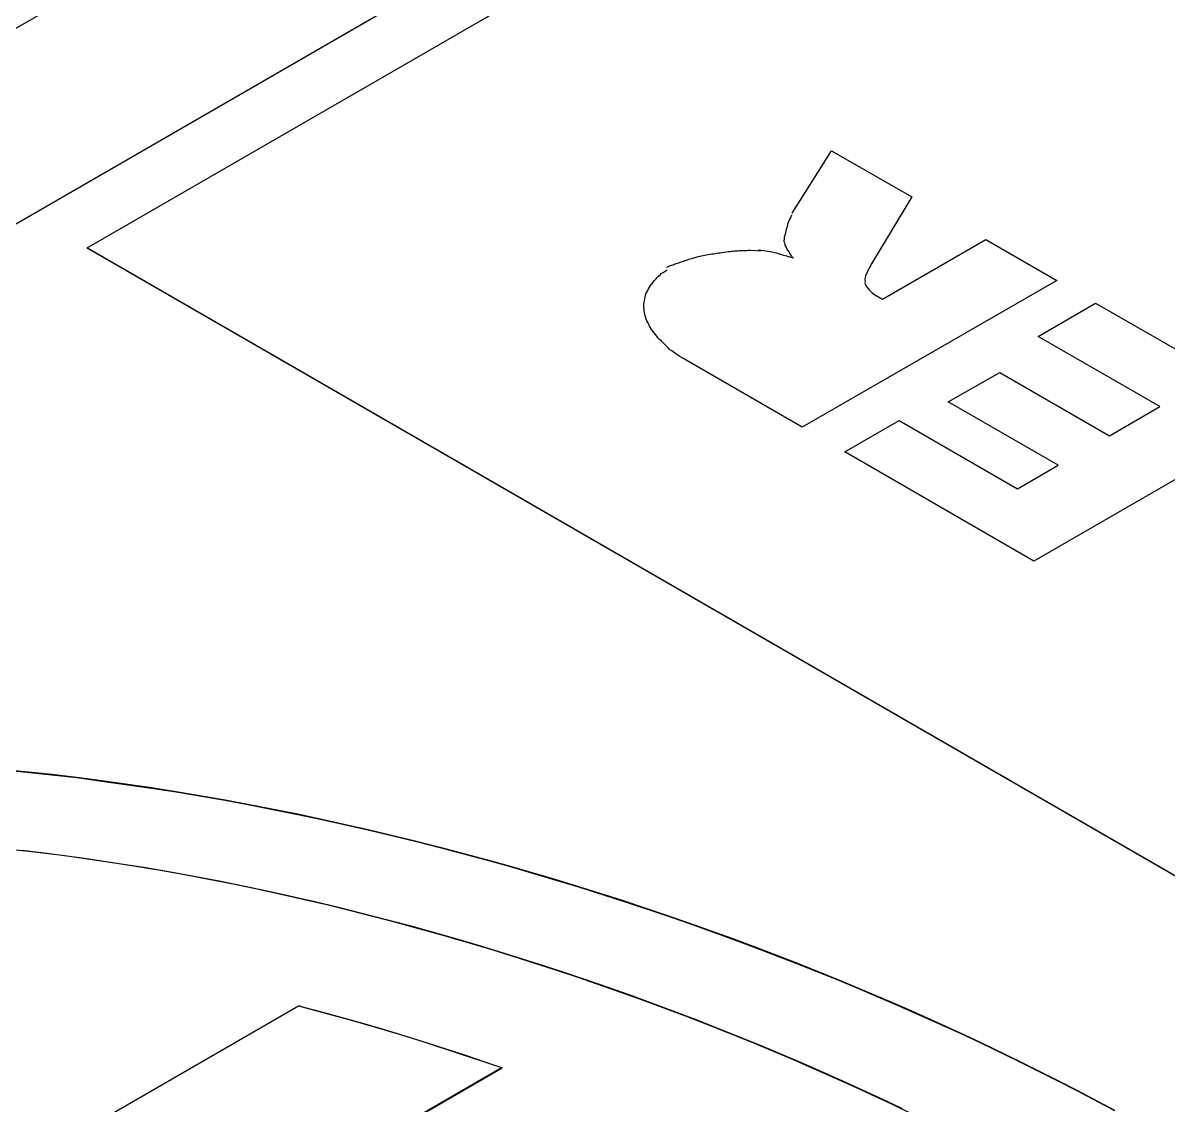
# Model space of a CAD drawing. Extents: x 0 to 258, y 0 to 184.
# Drawn here: x 77.321 to 78.038, y 106.144 to 106.821 of the extents above; entities that cross this region are included whole.
import ezdxf

# ---------------------------------------------------------------- set-up
doc = ezdxf.new("R2010")
doc.units = 0

msp = doc.modelspace()

# ---------------------------------------------------------------- linework, layer by layer
for p, q in [((75.911371, 106.006864), (78.951958, 107.762108)), ((76.123566, 106.006864), (78.951958, 107.63987)), ((78.951958, 107.639606), (76.123831, 106.006864)), ((77.361021, 106.680493), (78.951958, 107.59886)), ((77.802345, 106.702188), (77.826952, 106.741082)), ((77.826952, 106.741082), (77.877222, 106.712242)), ((77.877222, 106.712242), (77.852087, 106.670438)), ((77.799647, 106.69482), (77.799911, 106.695878)), ((77.799911, 106.695878), (77.800176, 106.696936)), ((77.800176, 106.696936), (77.800705, 106.697995)), ((77.800705, 106.697995), (77.801234, 106.699053)), ((77.801234, 106.699053), (77.801763, 106.700111)), ((77.801763, 106.700111), (77.802292, 106.70117)), ((77.797853, 106.687941), (77.798091, 106.688999)), ((77.798091, 106.688999), (77.798353, 106.690057)), ((77.798353, 106.690057), (77.79849, 106.690586)), ((77.79849, 106.690586), (77.798633, 106.691116)), ((77.798633, 106.691116), (77.798898, 106.692174)), ((77.798898, 106.692174), (77.799057, 106.692703)), ((77.799057, 106.692703), (77.799215, 106.693232)), ((77.799215, 106.693232), (77.799382, 106.693761)), ((77.799382, 106.693761), (77.799647, 106.69482)), ((77.797403, 106.684766), (77.797485, 106.685824)), ((77.797424, 106.684236), (77.797403, 106.684766)), ((77.797472, 106.683972), (77.797424, 106.684236)), ((77.797485, 106.685824), (77.797646, 106.686882)), ((77.797646, 106.686882), (77.797853, 106.687941)), ((77.798011, 106.682093), (77.797747, 106.683681)), ((77.798541, 106.681035), (77.798011, 106.682093)), ((77.858966, 106.648213), (77.923524, 106.68552)), ((77.923524, 106.68552), (77.967974, 106.659855)), ((79.022602, 105.721115), (77.361021, 106.680493)), ((77.361021, 106.680228), (77.361285, 106.680228)), ((79.022602, 105.72085), (77.361021, 106.680228)), ((77.740068, 106.673965), (77.740861, 106.674206)), ((77.740861, 106.674206), (77.741655, 106.674442)), ((77.741655, 106.674442), (77.743507, 106.674971)), ((77.743507, 106.674971), (77.744566, 106.67519)), ((77.744566, 106.67519), (77.745624, 106.675402)), ((77.745624, 106.675402), (77.746682, 106.675608)), ((77.746682, 106.675608), (77.747741, 106.675812)), ((77.747741, 106.675812), (77.748799, 106.676008)), ((77.748799, 106.676008), (77.749857, 106.676198)), ((77.749857, 106.676198), (77.750916, 106.676384)), ((77.750916, 106.676384), (77.751974, 106.676563)), ((77.751974, 106.676563), (77.753032, 106.676735)), ((77.753032, 106.676735), (77.754091, 106.676905)), ((77.754091, 106.676905), (77.755149, 106.677066)), ((77.755149, 106.677066), (77.756207, 106.677222)), ((77.756207, 106.677222), (77.757266, 106.677373)), ((77.757266, 106.677373), (77.758324, 106.677519)), ((77.758324, 106.677519), (77.759382, 106.677656)), ((77.759382, 106.677656), (77.761234, 106.677913)), ((77.761234, 106.677913), (77.762293, 106.678032)), ((77.762293, 106.678032), (77.763351, 106.678146)), ((77.763351, 106.678146), (77.764409, 106.678249)), ((77.764409, 106.678249), (77.765468, 106.678347)), ((77.765468, 106.678347), (77.766526, 106.678439)), ((77.766526, 106.678439), (77.767055, 106.678482)), ((77.767055, 106.678482), (77.768114, 106.678558)), ((77.768114, 106.678558), (77.769172, 106.67863)), ((77.769172, 106.67863), (77.77023, 106.678691)), ((77.77023, 106.678691), (77.771289, 106.678744)), ((77.771289, 106.678744), (77.772347, 106.678786)), ((77.772347, 106.678786), (77.773405, 106.678818)), ((77.773405, 106.678818), (77.773934, 106.678831)), ((77.773934, 106.678831), (77.774993, 106.678847)), ((77.774993, 106.678847), (77.776051, 106.678849)), ((77.776051, 106.678849), (77.780046, 106.678722)), ((77.780046, 106.678722), (77.782427, 106.678505)), ((77.78124, 106.679199), (77.781769, 106.67914)), ((77.781769, 106.67914), (77.782827, 106.679016)), ((77.782827, 106.679016), (77.784679, 106.678752)), ((77.784679, 106.678752), (77.785737, 106.67859)), ((77.785737, 106.67859), (77.786796, 106.678416)), ((77.786796, 106.678416), (77.788648, 106.678151)), ((77.788648, 106.678151), (77.789706, 106.67795)), ((77.789706, 106.67795), (77.791558, 106.677421)), ((77.791558, 106.677421), (77.792352, 106.677193)), ((77.792352, 106.677193), (77.794204, 106.676664)), ((77.794204, 106.676664), (77.794998, 106.676418)), ((77.794998, 106.676418), (77.79685, 106.675889)), ((77.79685, 106.675889), (77.798702, 106.67536)), ((77.79907, 106.679977), (77.798541, 106.681035)), ((77.798702, 106.67536), (77.799496, 106.675095)), ((77.799599, 106.678918), (77.79907, 106.679977)), ((77.799496, 106.675095), (77.801348, 106.674566)), ((77.800393, 106.67786), (77.799599, 106.678918)), ((77.800657, 106.677331), (77.800393, 106.67786)), ((77.800922, 106.676802), (77.800657, 106.677331)), ((77.801716, 106.675743), (77.800922, 106.676802)), ((77.801348, 106.674566), (77.8032, 106.674037)), ((77.80198, 106.675214), (77.801716, 106.675743)), ((77.802774, 106.674156), (77.80198, 106.675214)), ((77.802983, 106.673894), (77.802774, 106.674156)), ((77.723664, 106.66806), (77.723928, 106.668263)), ((77.723928, 106.668263), (77.724722, 106.668793)), ((77.724722, 106.668793), (77.725516, 106.669057)), ((77.725516, 106.669057), (77.726309, 106.669322)), ((77.726309, 106.669322), (77.727103, 106.669586)), ((77.727103, 106.669586), (77.727897, 106.669851)), ((77.727897, 106.669851), (77.728162, 106.670028)), ((77.728162, 106.670028), (77.728955, 106.670293)), ((77.728955, 106.670293), (77.729749, 106.670557)), ((77.729749, 106.670557), (77.730543, 106.670822)), ((77.730543, 106.670822), (77.731337, 106.671087)), ((77.731337, 106.671087), (77.73213, 106.671351)), ((77.73213, 106.671351), (77.732924, 106.671616)), ((77.732924, 106.671616), (77.733718, 106.67188)), ((77.733718, 106.67188), (77.734512, 106.672145)), ((77.734512, 106.672145), (77.735305, 106.67241)), ((77.735305, 106.67241), (77.736099, 106.672674)), ((77.736099, 106.672674), (77.736893, 106.672939)), ((77.736893, 106.672939), (77.737686, 106.673203)), ((77.737686, 106.673203), (77.73848, 106.673463)), ((77.73848, 106.673463), (77.739274, 106.673717)), ((77.739274, 106.673717), (77.740068, 106.673965)), ((77.850237, 106.667097), (77.849973, 106.666568)), ((77.850767, 106.668155), (77.850237, 106.667097)), ((77.851296, 106.669213), (77.850767, 106.668155)), ((77.851825, 106.670272), (77.851296, 106.669213)), ((77.851984, 106.670536), (77.851825, 106.670272)), ((77.715324, 106.658961), (77.716118, 106.660019)), ((77.716118, 106.660019), (77.717176, 106.661077)), ((77.717176, 106.661077), (77.717705, 106.661607)), ((77.717705, 106.661607), (77.718764, 106.662665)), ((77.718764, 106.662665), (77.719822, 106.663723)), ((77.719822, 106.663723), (77.720351, 106.664252)), ((77.720351, 106.664252), (77.721674, 106.665046)), ((77.721674, 106.665046), (77.722732, 106.66584)), ((77.722732, 106.66584), (77.724055, 106.666634)), ((77.967974, 106.659855), (77.808695, 106.568045)), ((77.848052, 106.661805), (77.847893, 106.660482)), ((77.847893, 106.660482), (77.847954, 106.659159)), ((77.848317, 106.662863), (77.848052, 106.661805)), ((77.848486, 106.663393), (77.848317, 106.662863)), ((77.848676, 106.663922), (77.848486, 106.663393)), ((77.849206, 106.66498), (77.848676, 106.663922)), ((77.849444, 106.665509), (77.849206, 106.66498)), ((77.849973, 106.666568), (77.849444, 106.665509)), ((77.710826, 106.651552), (77.711355, 106.652611)), ((77.711355, 106.652611), (77.711884, 106.653669)), ((77.711884, 106.653669), (77.712414, 106.654727)), ((77.712414, 106.654727), (77.712943, 106.655786)), ((77.712943, 106.655786), (77.713736, 106.656844)), ((77.713736, 106.656844), (77.71453, 106.657902)), ((77.71453, 106.657902), (77.715324, 106.658961)), ((77.847851, 106.658778), (77.847917, 106.658514)), ((77.847917, 106.658514), (77.848182, 106.657455)), ((77.848182, 106.657455), (77.848711, 106.656397)), ((77.848711, 106.656397), (77.849505, 106.655339)), ((77.849505, 106.655339), (77.850298, 106.65428)), ((77.850298, 106.65428), (77.851357, 106.653222)), ((77.851357, 106.653222), (77.852415, 106.652164)), ((77.70958, 106.645202), (77.709675, 106.646261)), ((77.709675, 106.646261), (77.709829, 106.647319)), ((77.709829, 106.647319), (77.710035, 106.648377)), ((77.710035, 106.648377), (77.710297, 106.649436)), ((77.710297, 106.649436), (77.710561, 106.650494)), ((77.710561, 106.650494), (77.710826, 106.651552)), ((77.852415, 106.652164), (77.854796, 106.650576)), ((77.854997, 106.650595), (77.858966, 106.648213)), ((77.956333, 106.62493), (77.992316, 106.645832)), ((77.992316, 106.645832), (78.112966, 106.576247)), ((77.709538, 106.644144), (77.70958, 106.645202)), ((77.709548, 106.643086), (77.709538, 106.644144)), ((77.709614, 106.642027), (77.709548, 106.643086)), ((77.709731, 106.640969), (77.709614, 106.642027)), ((77.709903, 106.639911), (77.709731, 106.640969)), ((77.710125, 106.638852), (77.709903, 106.639911)), ((77.710389, 106.637794), (77.710125, 106.638852)), ((77.710654, 106.636736), (77.710389, 106.637794)), ((77.710919, 106.635677), (77.710654, 106.636736)), ((77.711448, 106.634619), (77.710919, 106.635677)), ((77.711977, 106.633561), (77.711448, 106.634619)), ((77.712506, 106.632502), (77.711977, 106.633561)), ((77.713035, 106.631444), (77.712506, 106.632502)), ((77.713564, 106.630386), (77.713035, 106.631444)), ((77.714358, 106.629327), (77.713564, 106.630386)), ((77.715152, 106.628269), (77.714358, 106.629327)), ((77.715946, 106.627211), (77.715152, 106.628269)), ((77.716739, 106.626152), (77.715946, 106.627211)), ((77.717533, 106.625094), (77.716739, 106.626152)), ((77.718327, 106.624036), (77.717533, 106.625094)), ((77.719385, 106.622977), (77.718327, 106.624036)), ((78.032533, 106.581009), (77.956333, 106.62493)), ((77.720444, 106.621919), (77.719385, 106.622977)), ((77.721502, 106.620861), (77.720444, 106.621919)), ((77.72256, 106.619802), (77.721502, 106.620861)), ((77.723619, 106.618744), (77.72256, 106.619802)), ((77.724677, 106.617686), (77.723619, 106.618744)), ((77.725735, 106.616627), (77.724677, 106.617686)), ((77.727058, 106.615834), (77.725735, 106.616627)), ((77.729439, 106.613982), (77.727058, 106.615834)), ((77.730762, 106.613188), (77.729439, 106.613982)), ((77.732085, 106.612394), (77.730762, 106.613188)), ((77.733408, 106.6116), (77.732085, 106.612394)), ((77.734731, 106.610807), (77.733408, 106.6116)), ((77.734996, 106.6106), (77.734731, 106.610807)), ((77.808695, 106.568045), (77.734877, 106.610643)), ((77.899976, 106.58392), (77.932256, 106.602441)), ((77.932256, 106.602441), (78.001047, 106.562753)), ((77.968768, 106.544232), (77.899976, 106.58392)), ((78.001047, 106.562753), (78.032533, 106.581009)), ((78.112966, 106.576247), (77.953687, 106.484172)), ((77.835418, 106.552699), (77.869285, 106.572278)), ((77.869285, 106.572278), (77.943368, 106.529416)), ((77.953687, 106.484172), (77.835418, 106.552699)), ((77.943368, 106.529416), (77.968768, 106.544232)), ((77.30731, 106.354074), (77.338817, 106.350819)), ((77.30731, 106.353764), (77.338817, 106.35051)), ((77.338817, 106.350819), (77.35448, 106.348967)), ((77.338817, 106.35051), (77.35448, 106.348658)), ((77.35448, 106.348967), (77.370091, 106.346851)), ((77.35448, 106.348658), (77.370091, 106.346541)), ((77.370091, 106.346851), (77.401155, 106.342406)), ((77.370091, 106.346541), (77.401155, 106.342096)), ((77.401155, 106.342406), (77.416607, 106.340024)), ((77.401155, 106.342096), (77.416607, 106.339715)), ((77.416607, 106.340024), (77.447291, 106.334759)), ((77.416607, 106.339715), (77.447291, 106.334476)), ((77.447291, 106.334759), (77.462531, 106.331955)), ((77.447291, 106.334476), (77.462531, 106.331672)), ((77.462531, 106.331955), (77.492799, 106.325949)), ((77.462531, 106.331672), (77.492799, 106.325666)), ((77.492799, 106.325949), (77.507827, 106.322774)), ((77.492799, 106.325666), (77.507827, 106.322491)), ((77.507827, 106.322774), (77.537651, 106.31608)), ((77.507827, 106.322491), (77.537651, 106.315797)), ((77.537651, 106.31608), (77.567165, 106.308936)), ((77.537651, 106.315797), (77.567165, 106.308653)), ((77.567165, 106.308936), (77.581797, 106.305205)), ((77.567165, 106.308653), (77.581797, 106.304922)), ((77.328064, 106.301985), (77.296592, 106.305346)), ((77.32, 106.303245), (77.33569, 106.301393)), ((77.343701, 106.300133), (77.328064, 106.301985)), ((77.33569, 106.301393), (77.3513, 106.299276)), ((77.581797, 106.305205), (77.610837, 106.297453)), ((77.581797, 106.304922), (77.610837, 106.29717)), ((77.359285, 106.298017), (77.343701, 106.300133)), ((77.3513, 106.299276), (77.382333, 106.294752)), ((77.390249, 106.293334), (77.359285, 106.298017)), ((77.382333, 106.294752), (77.397732, 106.29237)), ((77.610837, 106.297453), (77.625231, 106.293431)), ((77.610837, 106.29717), (77.625231, 106.293148)), ((77.405622, 106.290688), (77.390249, 106.293334)), ((77.397732, 106.29237), (77.413078, 106.289725)), ((77.420915, 106.287989), (77.405622, 106.290688)), ((77.413078, 106.289725), (77.443528, 106.284036)), ((77.451286, 106.282168), (77.420915, 106.287989)), ((77.625231, 106.293431), (77.653777, 106.285071)), ((77.625231, 106.293148), (77.653777, 106.284787)), ((78.030945, 106.293672), (78.03068, 106.293672)), ((77.443528, 106.284036), (77.458636, 106.280993)), ((77.466341, 106.279046), (77.451286, 106.282168)), ((77.458636, 106.280993), (77.473664, 106.277818)), ((77.653777, 106.285071), (77.667932, 106.280758)), ((77.653777, 106.284787), (77.667932, 106.280475)), ((77.667932, 106.280758), (77.695975, 106.271868)), ((77.667932, 106.280475), (77.695975, 106.271585)), ((77.481316, 106.275818), (77.466341, 106.279046)), ((77.473664, 106.277818), (77.503475, 106.271098)), ((77.511042, 106.268965), (77.481316, 106.275818)), ((77.503475, 106.271098), (77.518265, 106.267553)), ((77.525779, 106.265367), (77.511042, 106.268965)), ((77.518265, 106.267553), (77.54757, 106.260118)), ((77.554997, 106.257826), (77.525779, 106.265367)), ((77.695975, 106.271868), (77.723674, 106.262607)), ((77.695975, 106.271585), (77.723674, 106.262324)), ((77.54757, 106.260118), (77.562096, 106.256228)), ((77.723674, 106.262607), (77.73738, 106.257845)), ((77.723674, 106.262324), (77.73738, 106.257562)), ((77.56947, 106.253884), (77.554997, 106.257826)), ((77.562096, 106.256228), (77.59088, 106.248159)), ((77.583863, 106.249836), (77.56947, 106.253884)), ((77.73738, 106.257845), (77.764552, 106.248082)), ((77.73738, 106.257562), (77.764552, 106.247799)), ((77.61238, 106.241449), (77.583863, 106.249836)), ((77.59088, 106.248159), (77.605141, 106.243978)), ((77.605141, 106.243978), (77.619323, 106.239692)), ((77.764552, 106.248082), (77.777993, 106.243081)), ((77.764552, 106.247799), (77.777993, 106.242798)), ((77.626509, 106.23711), (77.61238, 106.241449)), ((77.619323, 106.239692), (77.647392, 106.230828)), ((77.654486, 106.22814), (77.626509, 106.23711)), ((77.777993, 106.243081), (77.804634, 106.232842)), ((77.777993, 106.242798), (77.804634, 106.232559)), ((77.647392, 106.230828), (77.661283, 106.226251)), ((77.804634, 106.232842), (77.830907, 106.222285)), ((77.804634, 106.232559), (77.830907, 106.222002)), ((77.66835, 106.22351), (77.654486, 106.22814)), ((77.661283, 106.226251), (77.688805, 106.216832)), ((77.695777, 106.213985), (77.66835, 106.22351)), ((77.688805, 106.216832), (77.702431, 106.21199)), ((77.830907, 106.222285), (77.843898, 106.216888)), ((77.830907, 106.222002), (77.843898, 106.216604)), ((77.843898, 106.216888), (77.869616, 106.205907)), ((77.843898, 106.216604), (77.869616, 106.205624)), ((77.70935, 106.20909), (77.695777, 106.213985)), ((77.702431, 106.21199), (77.729394, 106.202042)), ((77.736215, 106.199063), (77.70935, 106.20909)), ((77.297256, 106.092589), (77.493312, 106.205831)), ((77.493431, 106.205846), (77.493961, 106.205727)), ((77.510481, 106.201068), (77.493468, 106.205619)), ((77.493961, 106.205727), (77.495813, 106.205198)), ((77.495813, 106.205198), (77.503089, 106.203346)), ((77.503089, 106.203346), (77.531936, 106.195356)), ((77.527362, 106.196359), (77.510481, 106.201068)), ((77.729394, 106.202042), (77.742729, 106.196935)), ((77.869616, 106.205907), (77.882342, 106.200298)), ((77.869616, 106.205624), (77.882342, 106.200015)), ((77.541675, 106.192231), (77.527362, 106.196359)), ((77.531936, 106.195356), (77.546224, 106.191175)), ((77.749497, 106.19393), (77.736215, 106.199063)), ((77.742729, 106.196935), (77.769135, 106.186484)), ((77.775797, 106.183399), (77.749497, 106.19393)), ((77.882342, 106.200298), (77.907504, 106.188868)), ((77.882342, 106.200015), (77.907504, 106.188585)), ((77.555884, 106.187971), (77.541675, 106.192231)), ((77.546224, 106.191175), (77.560405, 106.186889)), ((77.569986, 106.183606), (77.555884, 106.187971)), ((77.560405, 106.186889), (77.574481, 106.182497)), ((77.907504, 106.188868), (77.919939, 106.183047)), ((77.907504, 106.188585), (77.919939, 106.182764)), ((77.59791, 106.174583), (77.569986, 106.183606)), ((77.574481, 106.182497), (77.597791, 106.17493)), ((77.769135, 106.186484), (77.782205, 106.18114)), ((77.788815, 106.178028), (77.775797, 106.183399)), ((77.782205, 106.18114), (77.808029, 106.170239)), ((77.919939, 106.183047), (77.944519, 106.171221)), ((77.919939, 106.182764), (77.944519, 106.170937)), ((77.597791, 106.17493), (77.620836, 106.167072)), ((77.611721, 106.169927), (77.59791, 106.174583)), ((77.801726, 106.172578), (77.788815, 106.178028)), ((77.827258, 106.161439), (77.801726, 106.172578)), ((77.620841, 106.167201), (77.00939, 105.814248)), ((77.00939, 105.813983), (77.620841, 106.166937)), ((77.6186, 106.167545), (77.611721, 106.169927)), ((77.620188, 106.167016), (77.6186, 106.167545)), ((77.620717, 106.166868), (77.620188, 106.167016)), ((77.808029, 106.170239), (77.820808, 106.164656)), ((77.944519, 106.171221), (77.968702, 106.159129)), ((77.944519, 106.170937), (77.968702, 106.158846)), ((77.820808, 106.164656), (77.833481, 106.159021)), ((77.839879, 106.15575), (77.827258, 106.161439)), ((77.833481, 106.159021), (77.858537, 106.147511)), ((77.968702, 106.159129), (77.980635, 106.152991)), ((77.968702, 106.158846), (77.980635, 106.152708)), ((77.864803, 106.144162), (77.839879, 106.15575)), ((77.980635, 106.152991), (78.004235, 106.140502)), ((77.980635, 106.152708), (78.004235, 106.140219)), ((77.858537, 106.147511), (77.870893, 106.141664)), ((77.877132, 106.138261), (77.864803, 106.144162))]:
    msp.add_line(p, q)

doc.saveas('drawing.dxf')
